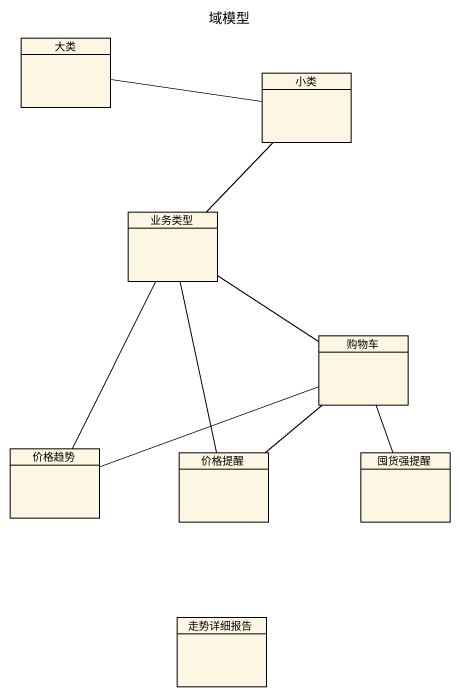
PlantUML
@startuml
title 域模型
hide circle
hide empty members
class 大类
class 小类
class 业务类型
class 购物车
class 价格趋势
class 价格提醒
class 囤货强提醒
class 走势详细报告
大类 -right- 小类
小类 -- 业务类型
业务类型 -- 购物车
业务类型 -- 价格趋势
业务类型 -- 价格提醒
购物车 -left- 价格趋势
购物车 -- 价格提醒
购物车 -- 囤货强提醒
@enduml
